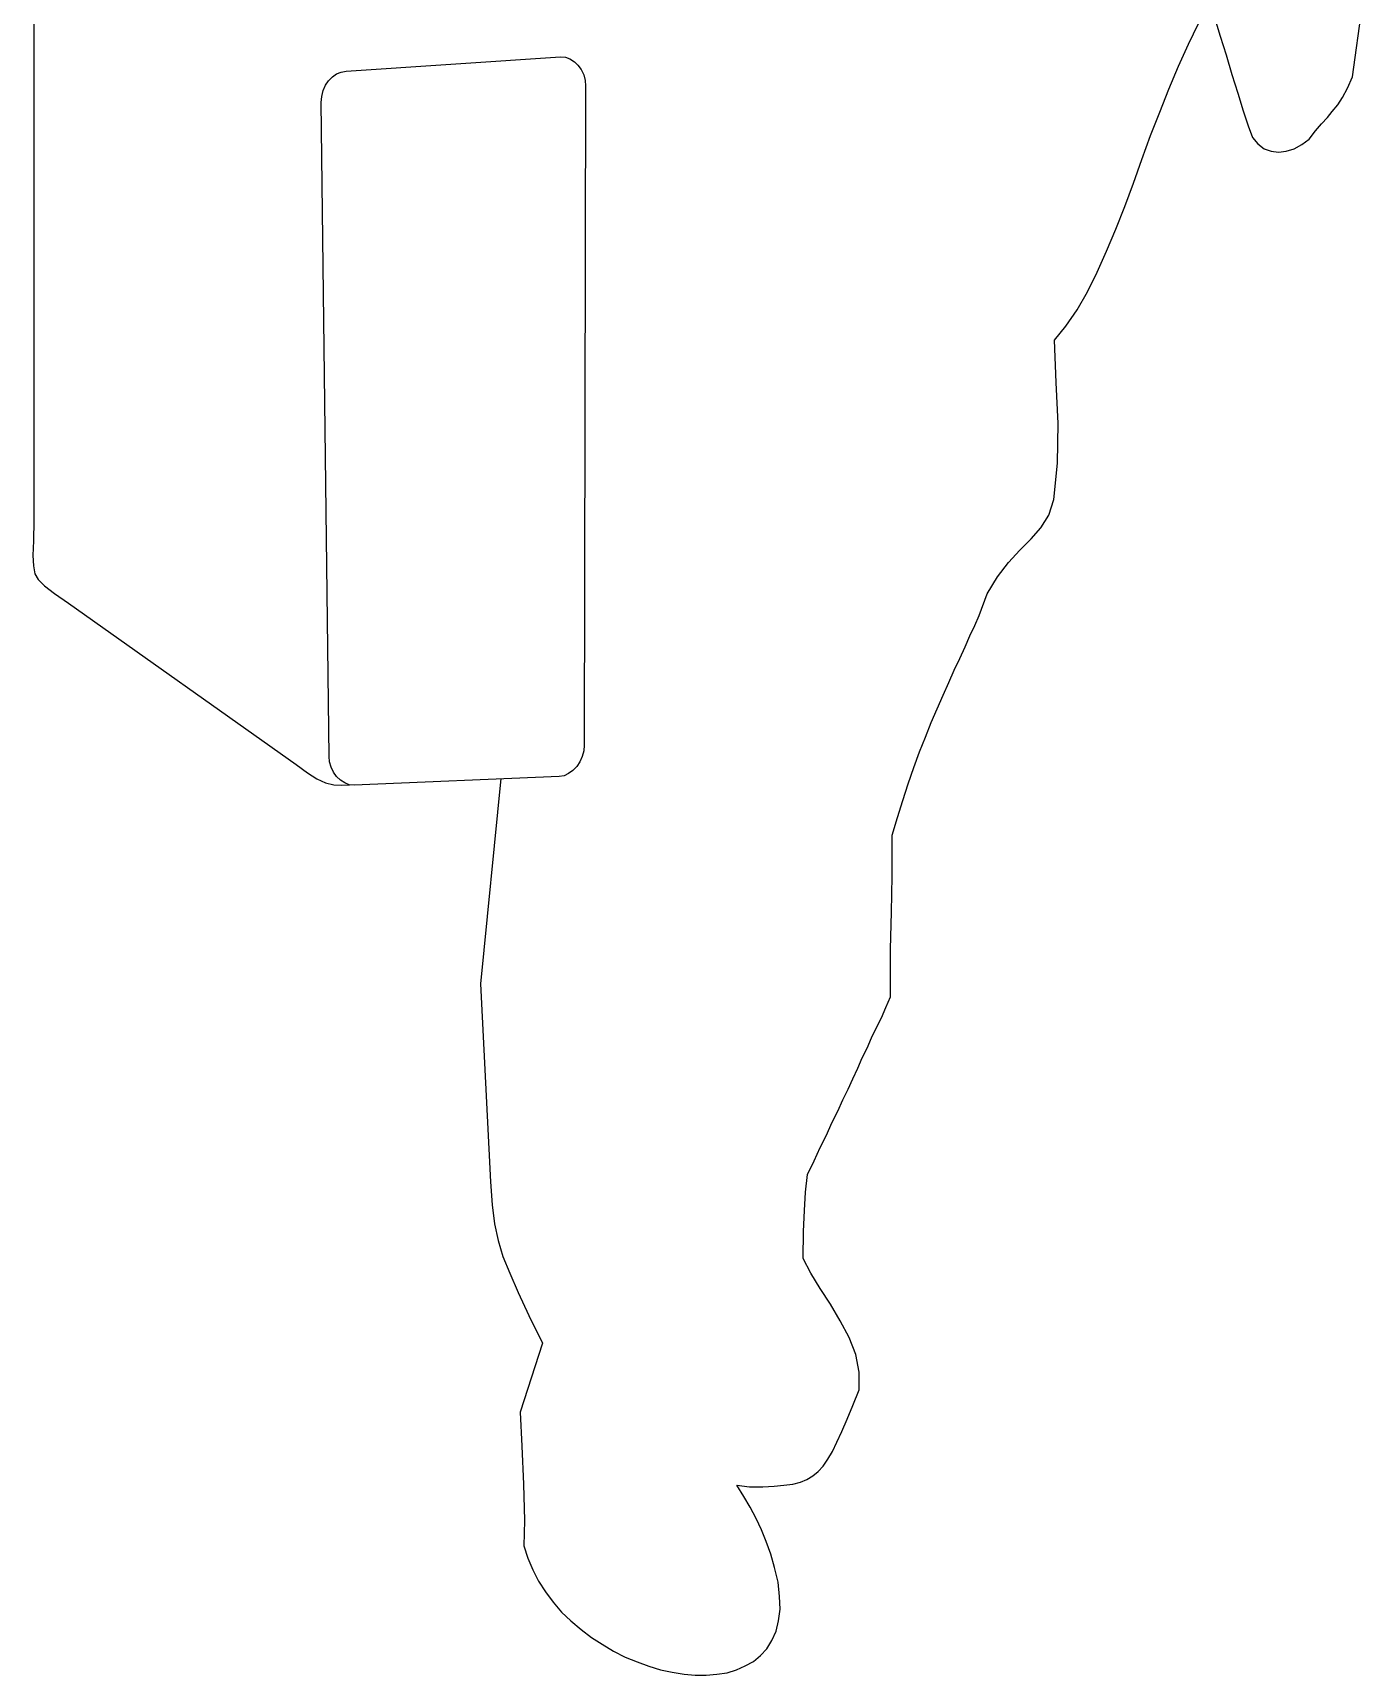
# Model space of a CAD drawing. Extents: x 142.26 to 143.29, y 55.93 to 57.7.
# Drawn here: x 142.261 to 142.908, y 55.929 to 56.727 of the extents above; entities that cross this region are included whole.
import ezdxf

# ---------------------------------------------------------------- set-up
doc = ezdxf.new("R2010")
doc.units = 0
doc.layers.get('0').update_dxf_attribs({"linetype": 'CONTINUOUS'})

msp = doc.modelspace()

# ---------------------------------------------------------------- linework, layer by layer
at = {"linetype": 'CONTINUOUS'}
for points in [[(142.26196, 56.7521), (142.26196, 56.49019), (142.26172, 56.48019), (142.26148, 56.47305), (142.26172, 56.46805), (142.26243, 56.46424), (142.2641, 56.46138), (142.26719, 56.45829), (142.27195, 56.45471), (142.27886, 56.44995), (142.38958, 56.37138), (142.39505, 56.36733), (142.39958, 56.36448), (142.40386, 56.36257), (142.40791, 56.36162), (142.41172, 56.36138), (142.41553, 56.36162), (142.41553, 56.36162)], [(142.83624, 56.73425), (142.83886, 56.72567), (142.84171, 56.71662), (142.84457, 56.7071), (142.84743, 56.69805), (142.85005, 56.68948), (142.85243, 56.6821), (142.85457, 56.67639), (142.85719, 56.67329), (142.86029, 56.67091), (142.86362, 56.66972), (142.86719, 56.66924), (142.87101, 56.66972), (142.87481, 56.67091), (142.87862, 56.67305), (142.88219, 56.67567), (142.88529, 56.67972), (142.88814, 56.68306), (142.891, 56.68615), (142.89338, 56.68901), (142.89601, 56.69234), (142.89839, 56.69591), (142.90077, 56.70044), (142.90315, 56.70591), (142.90791, 56.73996)], [(142.4891, 56.36471), (142.4791, 56.26471), (142.4841, 56.16852), (142.48482, 56.15733), (142.48601, 56.14804), (142.48768, 56.13995), (142.49006, 56.13209), (142.49338, 56.124), (142.49743, 56.11471), (142.50267, 56.10352), (142.50934, 56.08995), (142.49839, 56.05637), (142.49934, 56.03995), (142.50006, 56.02137), (142.50053, 56.00376), (142.50029, 55.99138), (142.5022, 55.98542), (142.50458, 55.9797), (142.50744, 55.97423), (142.51077, 55.96899), (142.51458, 55.96399), (142.51863, 55.95923), (142.52315, 55.95495), (142.52815, 55.95066), (142.53315, 55.94685), (142.53839, 55.94352), (142.54386, 55.94018), (142.54958, 55.93732), (142.55529, 55.93494), (142.56101, 55.93281), (142.56672, 55.93114), (142.57244, 55.92995), (142.57815, 55.92899), (142.58363, 55.92851), (142.58887, 55.92851), (142.5941, 55.92899), (142.5991, 55.9297), (142.60363, 55.93114), (142.60792, 55.93304), (142.61196, 55.93519), (142.61529, 55.93804), (142.61839, 55.94137), (142.62077, 55.94542), (142.62291, 55.94994), (142.62411, 55.95495), (142.62482, 55.96066), (142.62458, 55.96685), (142.62387, 55.97375), (142.6222, 55.98089), (142.62029, 55.98733), (142.61815, 55.99352), (142.61577, 55.99923), (142.61315, 56.0047), (142.6103, 56.01019), (142.6072, 56.01542), (142.60387, 56.0209), (142.61005, 56.02018), (142.61648, 56.02018), (142.62196, 56.02043), (142.62672, 56.0209), (142.63101, 56.02137), (142.63482, 56.02233), (142.63791, 56.02375), (142.64077, 56.02542), (142.64339, 56.02757), (142.64577, 56.03018), (142.64815, 56.03352), (142.6503, 56.03733), (142.65244, 56.04185), (142.65482, 56.04709), (142.65744, 56.05305), (142.6603, 56.05971), (142.66339, 56.06733), (142.66339, 56.0759), (142.66172, 56.08447), (142.65839, 56.0928), (142.6541, 56.1009), (142.64934, 56.109), (142.64434, 56.11661), (142.63982, 56.124), (142.63601, 56.13114), (142.63624, 56.14424), (142.63672, 56.15447), (142.6372, 56.16352), (142.63815, 56.17209), (142.64148, 56.17876), (142.64434, 56.18519), (142.64744, 56.19114), (142.65005, 56.19709), (142.65291, 56.20281), (142.65529, 56.20828), (142.65792, 56.21352), (142.6603, 56.21852), (142.66268, 56.22376), (142.66482, 56.22876), (142.6672, 56.23353), (142.66934, 56.23852), (142.67173, 56.24352), (142.67411, 56.24828), (142.67624, 56.25329), (142.67862, 56.25853), (142.67862, 56.28161), (142.6791, 56.29971), (142.67935, 56.31709), (142.67935, 56.3371), (142.68196, 56.34567), (142.68458, 56.354), (142.6872, 56.3621), (142.68982, 56.36995), (142.69268, 56.37758), (142.69554, 56.38472), (142.69839, 56.39186), (142.70124, 56.39853), (142.7041, 56.40519), (142.70696, 56.41138), (142.70958, 56.41733), (142.7122, 56.42305), (142.71482, 56.42877), (142.7172, 56.434), (142.71958, 56.439), (142.72173, 56.444), (142.72553, 56.45448), (142.73054, 56.46281), (142.73601, 56.46971), (142.74149, 56.47566), (142.74696, 56.48115), (142.75172, 56.48662), (142.75554, 56.49281), (142.75791, 56.50043), (142.75981, 56.51805), (142.76005, 56.53734), (142.7591, 56.55734), (142.75838, 56.57781), (142.76386, 56.58472), (142.76934, 56.59258), (142.77433, 56.60139), (142.77909, 56.61091), (142.78362, 56.62115), (142.78814, 56.63186), (142.79243, 56.64281), (142.79672, 56.65424), (142.80077, 56.66567), (142.80505, 56.67734), (142.80957, 56.68876), (142.81386, 56.69996), (142.81863, 56.71115), (142.82339, 56.72186), (142.82838, 56.73187)], [(142.41387, 56.70877), (142.51815, 56.71567), (142.52053, 56.71543), (142.52268, 56.71472), (142.52482, 56.71329), (142.52648, 56.71163), (142.52815, 56.70948), (142.52934, 56.70687), (142.53006, 56.70424), (142.53029, 56.70163), (142.52958, 56.3809), (142.52934, 56.37804), (142.52863, 56.37543), (142.52744, 56.37281), (142.52601, 56.37043), (142.5241, 56.36852), (142.52196, 56.3671), (142.51982, 56.3659), (142.51744, 56.36567), (142.41767, 56.36138), (142.41529, 56.36162), (142.41315, 56.36257), (142.41101, 56.36376), (142.4091, 56.36567), (142.40767, 56.36781), (142.40648, 56.37019), (142.40577, 56.37281), (142.40553, 56.37543), (142.40172, 56.69353), (142.40196, 56.69639), (142.40267, 56.69924), (142.40386, 56.70186), (142.40529, 56.70401), (142.4072, 56.70591), (142.4091, 56.70734), (142.41148, 56.70829), (142.41387, 56.70877)]]:
    msp.add_lwpolyline(points, dxfattribs=at)

doc.saveas('drawing.dxf')
